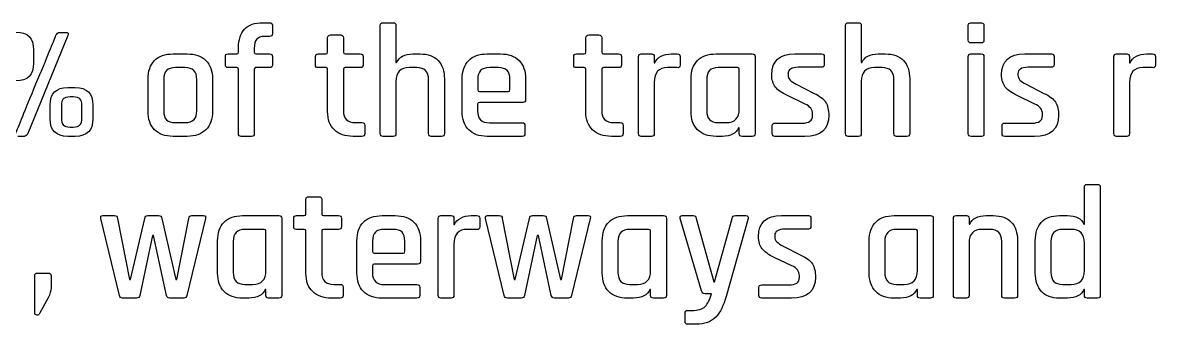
# Model space of a CAD drawing. Extents: x 23 to 195, y 64 to 143.
# Drawn here: x 61.52 to 93.68, y 63.72 to 72.27 of the extents above; entities that cross this region are included whole.
import ezdxf

# ---------------------------------------------------------------- set-up
doc = ezdxf.new("R2010")
doc.units = 0
doc.layers.add('Layer_1', color=7, linetype='CONTINUOUS')

msp = doc.modelspace()

# ---------------------------------------------------------------- linework, layer by layer
at = {"layer": 'Layer_1', "color": 7}
for points in [[(68.330117, 72.273061), (68.531906, 72.273061)], [(68.610223, 72.199683), (68.610223, 71.961206)], [(71.673322, 69.127059), (71.673322, 72.195168)], [(71.751285, 72.273132), (72.04021, 72.273132)], [(72.118174, 72.195168), (72.118174, 71.144948), (72.136166, 71.144948)], [(84.88559, 69.127059), (84.88559, 72.195168)], [(84.963554, 72.273132), (85.252479, 72.273132)], [(85.330443, 72.195168), (85.330443, 71.144948), (85.348435, 71.144948)], [(88.370647, 71.777902), (88.370647, 72.195238)], [(88.444024, 72.268616), (88.742122, 72.268616)], [(88.815499, 72.195238), (88.815499, 71.777902)], [(62.804135, 71.910758), (61.662547, 69.131575)], [(62.56601, 71.997894), (62.749455, 71.997894)], [(68.531906, 71.883242), (68.394675, 71.883242)], [(70.178179, 71.433838), (70.178179, 71.846588)], [(70.260729, 71.924552), (70.550007, 71.924552)], [(70.627618, 71.846588), (70.627618, 71.433838)], [(77.511053, 71.433838), (77.511053, 71.846588)], [(77.593603, 71.924552), (77.882881, 71.924552)], [(77.960492, 71.846588), (77.960492, 71.433838)], [(61.827647, 71.502594), (61.827647, 71.126533)], [(67.647139, 71.433803), (67.647139, 71.5668)], [(68.096578, 71.543869), (68.096578, 71.433803)], [(88.742122, 71.699938), (88.444024, 71.699938)], [(65.789658, 71.387977), (66.193236, 71.387977)], [(67.275664, 71.076086), (67.275664, 71.314564)], [(67.353628, 71.387942), (67.596692, 71.387942)], [(68.142439, 71.387942), (68.527673, 71.387942)], [(68.610223, 71.314564), (68.610223, 71.076086)], [(69.83422, 71.071535), (69.83422, 71.310013)], [(69.912184, 71.387977), (70.132318, 71.387977)], [(70.678065, 71.387977), (71.104573, 71.387977)], [(71.187123, 71.310013), (71.187123, 71.071535)], [(72.599716, 71.388012), (72.801152, 71.388012)], [(74.709115, 71.387906), (75.084824, 71.387906)], [(77.167095, 71.071535), (77.167095, 71.310013)], [(77.245058, 71.387977), (77.465192, 71.387977)], [(78.010939, 71.387977), (78.437447, 71.387977)], [(78.519997, 71.310013), (78.519997, 71.071535)], [(79.006196, 69.127059), (79.006196, 71.310048)], [(79.08416, 71.388012), (79.373085, 71.388012)], [(79.451048, 71.310048), (79.451048, 71.135776), (79.46904, 71.135776)], [(79.937176, 71.388012), (80.106862, 71.388012)], [(80.184826, 71.310048), (80.184826, 71.071571)], [(81.207282, 71.387977), (82.234571, 71.387977)], [(82.316768, 71.310013), (82.316768, 69.127024)], [(83.445198, 71.388012), (84.206493, 71.388012)], [(84.279871, 71.310048), (84.279871, 71.085329)], [(85.811985, 71.388012), (86.013421, 71.388012)], [(88.370647, 69.12713), (88.370647, 71.310119)], [(88.444024, 71.388083), (88.737535, 71.388083)], [(88.815499, 71.310119), (88.815499, 69.12713)], [(89.971235, 71.388012), (90.732529, 71.388012)], [(90.805907, 71.310048), (90.805907, 71.085329)], [(92.50305, 69.127059), (92.50305, 71.310048)], [(92.581014, 71.388012), (92.869939, 71.388012)], [(92.947903, 71.310048), (92.947903, 71.135776), (92.965895, 71.135776)], [(93.434031, 71.388012), (93.603717, 71.388012)], [(93.681681, 71.310048), (93.681681, 71.071571)], [(66.133617, 70.998158), (65.853864, 70.998158)], [(67.596692, 70.998122), (67.353628, 70.998122)], [(67.647139, 69.126989), (67.647139, 70.952261)], [(68.096578, 70.952261), (68.096578, 69.126989)], [(68.527673, 70.998122), (68.142439, 70.998122)], [(70.132318, 70.998158), (69.912184, 70.998158)], [(70.178179, 69.750735), (70.178179, 70.952296)], [(70.627618, 70.952296), (70.627618, 69.773666)], [(71.104573, 70.998158), (70.678065, 70.998158)], [(72.70943, 70.998193), (72.494235, 70.998193)], [(75.025557, 70.998087), (74.773321, 70.998087)], [(77.465192, 70.998158), (77.245058, 70.998158)], [(77.511053, 69.750735), (77.511053, 70.952296)], [(77.960492, 70.952296), (77.960492, 69.773666)], [(78.437447, 70.998158), (78.010939, 70.998158)], [(80.106862, 70.998193), (79.831696, 70.998193)], [(81.816882, 70.998158), (81.271488, 70.998158)], [(81.867682, 69.828699), (81.867682, 70.952296)], [(83.252582, 70.833093), (83.252582, 70.782646)], [(84.206493, 71.007365), (83.537273, 71.007365)], [(85.921698, 70.998193), (85.706504, 70.998193)], [(89.778618, 70.833093), (89.778618, 70.782646)], [(90.732529, 71.007365), (90.06331, 71.007365)], [(93.603717, 70.998193), (93.32855, 70.998193)], [(65.079164, 69.759908), (65.079164, 70.67713)], [(65.523664, 70.663371), (65.523664, 69.773666)], [(66.463817, 69.773666), (66.463817, 70.663371)], [(66.90867, 70.67713), (66.90867, 69.759908)], [(72.118174, 70.608373), (72.118174, 69.127059)], [(73.044569, 69.127059), (73.044569, 70.658821)], [(73.494008, 70.677165), (73.494008, 69.127059)], [(73.998268, 69.759837), (73.998268, 70.677059)], [(74.443121, 70.663301), (74.443121, 70.36979)], [(75.355757, 70.36979), (75.355757, 70.663301)], [(75.80061, 70.677059), (75.80061, 70.094623)], [(79.451048, 70.580857), (79.451048, 69.127059)], [(80.496435, 69.759908), (80.496435, 70.67713)], [(80.941288, 70.658785), (80.941288, 69.778252)], [(83.486473, 70.525823), (83.991298, 70.269001)], [(85.330443, 70.608373), (85.330443, 69.127059)], [(86.256837, 69.127059), (86.256837, 70.658821)], [(86.706276, 70.677165), (86.706276, 69.127059)], [(90.01251, 70.525823), (90.517335, 70.269001)], [(92.947903, 70.580857), (92.947903, 69.127059)], [(62.799902, 70.434031), (63.01051, 70.434031)], [(62.95583, 70.168036), (62.863755, 70.168036)], [(74.488982, 70.323929), (75.309896, 70.323929)], [(83.734123, 69.966318), (83.234237, 70.204796)], [(90.26016, 69.966318), (89.760273, 70.204796)], [(62.300016, 69.553497), (62.300016, 69.929558)], [(62.621044, 69.9158), (62.621044, 69.571842)], [(63.198541, 69.571842), (63.198541, 69.9158)], [(63.510397, 69.929558), (63.510397, 69.553497)], [(74.438182, 69.966212), (74.438182, 69.769009)], [(75.71806, 70.012073), (74.488982, 70.012073)], [(83.950023, 69.631532), (83.950023, 69.686565)], [(90.47606, 69.631532), (90.47606, 69.686565)], [(62.863755, 69.315019), (62.95583, 69.315019)], [(65.853864, 69.43888), (66.133617, 69.43888)], [(70.971576, 69.43888), (71.150787, 69.43888)], [(71.232984, 69.360916), (71.232984, 69.122438)], [(74.773321, 69.434223), (75.699715, 69.434223)], [(75.782265, 69.351673), (75.782265, 69.122368)], [(78.30445, 69.43888), (78.483661, 69.43888)], [(78.565858, 69.360916), (78.565858, 69.122438)], [(81.271488, 69.43888), (81.491621, 69.43888)], [(81.867682, 69.127024), (81.867682, 69.292124), (81.849338, 69.292124)], [(82.803496, 69.127059), (82.803496, 69.351779)], [(82.881107, 69.425157), (83.651573, 69.425157)], [(89.329532, 69.127059), (89.329532, 69.351779)], [(89.407143, 69.425157), (90.17761, 69.425157)], [(61.557066, 69.049025), (61.377855, 69.049025)], [(63.01051, 69.049025), (62.799902, 69.049025)], [(66.193236, 69.04906), (65.789658, 69.04906)], [(68.014028, 69.049025), (67.72475, 69.049025)], [(71.150787, 69.04906), (70.903137, 69.04906)], [(72.04021, 69.049096), (71.751285, 69.049096)], [(73.411458, 69.049096), (73.12218, 69.049096)], [(75.699715, 69.04899), (74.709115, 69.04899)], [(78.483661, 69.04906), (78.236011, 69.04906)], [(79.373085, 69.049096), (79.08416, 69.049096)], [(81.38614, 69.04906), (81.207282, 69.04906)], [(82.234571, 69.04906), (81.945646, 69.04906)], [(83.724951, 69.049096), (82.881107, 69.049096)], [(85.252479, 69.049096), (84.963554, 69.049096)], [(86.623726, 69.049096), (86.334448, 69.049096)], [(88.742122, 69.049166), (88.448963, 69.049166)], [(90.250987, 69.049096), (89.407143, 69.049096)], [(92.869939, 69.049096), (92.581014, 69.049096)], [(91.648905, 66.558802), (91.667249, 66.558802), (91.667249, 67.609021)], [(91.745566, 67.686985), (92.039077, 67.686985)], [(92.116688, 67.609021), (92.116688, 64.540913)], [(69.562193, 66.847727), (69.562193, 67.260477)], [(69.644743, 67.338441), (69.934021, 67.338441)], [(70.011632, 67.260477), (70.011632, 66.847727)], [(64.264953, 64.540948), (63.737903, 66.723937)], [(63.792583, 66.801901), (64.123136, 66.801901)], [(64.214858, 66.723937), (64.549645, 64.990387), (64.581747, 64.990387), (64.984972, 66.723937)], [(65.072108, 66.801901), (65.375145, 66.801901)], [(65.4711, 66.723937), (65.865506, 64.990387), (65.897961, 64.990387), (66.232395, 66.723937)], [(66.709703, 66.723937), (66.1823, 64.540948)], [(66.32447, 66.801901), (66.65467, 66.801901)], [(67.764508, 66.801866), (68.791797, 66.801866)], [(68.873995, 66.723902), (68.873995, 64.540913)], [(69.218235, 66.485424), (69.218235, 66.723902)], [(69.296199, 66.801866), (69.516332, 66.801866)], [(70.06208, 66.801866), (70.488588, 66.801866)], [(70.571138, 66.723902), (70.571138, 66.485424)], [(71.722217, 66.801795), (72.097925, 66.801795)], [(73.31836, 64.540948), (73.31836, 66.723937)], [(73.396323, 66.801901), (73.685248, 66.801901)], [(73.763212, 66.723937), (73.763212, 66.549665), (73.781204, 66.549665)], [(74.24934, 66.801901), (74.419026, 66.801901)], [(74.49699, 66.723937), (74.49699, 66.485459)], [(75.188999, 64.540948), (74.661949, 66.723937)], [(74.71663, 66.801901), (75.047182, 66.801901)], [(75.138905, 66.723937), (75.473691, 64.990387), (75.505793, 64.990387), (75.909018, 66.723937)], [(75.996155, 66.801901), (76.299191, 66.801901)], [(76.395146, 66.723937), (76.789552, 64.990387), (76.822007, 64.990387), (77.156441, 66.723937)], [(77.633749, 66.723937), (77.106346, 64.540948)], [(77.248516, 66.801901), (77.578716, 66.801901)], [(78.68859, 66.801866), (79.715879, 66.801866)], [(79.798076, 66.723902), (79.798076, 64.540913)], [(80.798448, 64.664773), (80.188142, 66.723937)], [(80.247762, 66.801901), (80.555031, 66.801901)], [(80.646753, 66.723937), (81.14664, 64.926182), (81.165337, 64.926182), (81.665223, 66.723937)], [(82.123834, 66.719351), (81.495184, 64.513432)], [(81.756592, 66.801901), (82.050456, 66.801901)], [(83.068291, 66.801901), (83.829585, 66.801901)], [(83.902963, 66.723937), (83.902963, 66.499218)], [(86.265022, 66.801866), (87.292311, 66.801866)], [(87.374508, 66.723902), (87.374508, 64.540913)], [(87.948301, 64.540948), (87.948301, 66.723937)], [(88.026265, 66.801901), (88.31519, 66.801901)], [(88.393154, 66.723937), (88.393154, 66.558837), (88.411145, 66.558837)], [(88.874695, 66.801901), (89.076132, 66.801901)], [(90.956402, 66.801866), (91.190293, 66.801866)], [(68.374108, 66.412046), (67.828714, 66.412046)], [(68.424908, 65.242588), (68.424908, 66.366185)], [(69.516332, 66.412046), (69.296199, 66.412046)], [(69.562193, 65.164624), (69.562193, 66.366185)], [(70.011632, 66.366185), (70.011632, 65.187555)], [(70.488588, 66.412046), (70.06208, 66.412046)], [(72.038658, 66.411976), (71.786422, 66.411976)], [(74.419026, 66.412082), (74.14386, 66.412082)], [(79.29819, 66.412046), (78.752795, 66.412046)], [(79.34899, 65.242588), (79.34899, 66.366185)], [(83.829585, 66.421254), (83.160366, 66.421254)], [(86.874622, 66.412046), (86.329227, 66.412046)], [(86.925422, 65.242588), (86.925422, 66.366185)], [(88.984409, 66.412082), (88.769215, 66.412082)], [(91.291541, 66.412046), (91.048124, 66.412046)], [(65.60445, 64.540948), (65.237561, 66.242396), (65.205106, 66.242396), (64.843156, 64.540948)], [(67.053661, 65.173796), (67.053661, 66.091019)], [(67.498514, 66.072674), (67.498514, 65.192141)], [(71.011369, 65.173726), (71.011369, 66.090948)], [(71.456222, 66.07719), (71.456222, 65.783679)], [(72.368858, 65.783679), (72.368858, 66.07719)], [(72.813711, 66.090948), (72.813711, 65.508512)], [(73.763212, 65.994746), (73.763212, 64.540948)], [(76.528496, 64.540948), (76.161607, 66.242396), (76.129152, 66.242396), (75.767202, 64.540948)], [(77.977743, 65.173796), (77.977743, 66.091019)], [(78.422595, 66.072674), (78.422595, 65.192141)], [(82.875674, 66.246982), (82.875674, 66.196534)], [(83.109566, 65.939712), (83.614391, 65.68289)], [(85.554175, 65.173796), (85.554175, 66.091019)], [(85.999027, 66.072674), (85.999027, 65.192141)], [(88.393154, 66.022262), (88.393154, 64.540948)], [(89.319548, 64.540948), (89.319548, 66.072709)], [(89.768987, 66.091054), (89.768987, 64.540948)], [(90.273424, 65.173796), (90.273424, 66.091019)], [(90.718277, 66.072674), (90.718277, 65.192141)], [(91.667249, 65.242588), (91.667249, 66.022227)], [(71.502083, 65.737818), (72.322997, 65.737818)], [(83.357216, 65.380207), (82.85733, 65.618684)], [(71.451283, 65.380101), (71.451283, 65.182898)], [(72.731161, 65.425962), (71.502083, 65.425962)], [(61.862183, 64.054856), (61.862183, 65.100489)], [(61.940147, 65.173867), (62.252003, 65.173867)], [(62.325381, 65.100489), (62.325381, 64.742773)], [(83.573116, 65.045421), (83.573116, 65.100454)], [(67.828714, 64.852769), (68.048847, 64.852769)], [(68.424908, 64.540913), (68.424908, 64.706013), (68.406564, 64.706013)], [(70.355591, 64.852769), (70.534802, 64.852769)], [(70.616999, 64.774805), (70.616999, 64.536327)], [(71.786422, 64.848112), (72.712817, 64.848112)], [(72.795367, 64.765562), (72.795367, 64.536256)], [(78.752795, 64.852769), (78.972929, 64.852769)], [(79.34899, 64.540913), (79.34899, 64.706013), (79.330645, 64.706013)], [(82.426588, 64.540948), (82.426588, 64.765668)], [(82.504199, 64.839046), (83.274666, 64.839046)], [(86.329227, 64.852769), (86.549361, 64.852769)], [(86.925422, 64.540913), (86.925422, 64.706013), (86.907077, 64.706013)], [(91.048124, 64.852769), (91.291541, 64.852769)], [(91.667249, 64.540913), (91.667249, 64.706013), (91.648905, 64.706013)], [(62.238245, 64.467606), (61.994828, 64.022753)], [(64.751433, 64.462984), (64.357028, 64.462984)], [(66.090578, 64.462984), (65.696172, 64.462984)], [(67.943367, 64.462949), (67.764508, 64.462949)], [(68.791797, 64.462949), (68.502872, 64.462949)], [(70.534802, 64.462949), (70.287152, 64.462949)], [(72.712817, 64.462879), (71.722217, 64.462879)], [(73.685248, 64.462984), (73.396323, 64.462984)], [(75.67548, 64.462984), (75.281074, 64.462984)], [(77.014624, 64.462984), (76.620218, 64.462984)], [(78.867448, 64.462949), (78.68859, 64.462949)], [(79.715879, 64.462949), (79.426954, 64.462949)], [(81.078201, 64.586809), (80.894403, 64.586809)], [(83.348043, 64.462984), (82.504199, 64.462984)], [(86.44388, 64.462949), (86.265022, 64.462949)], [(87.292311, 64.462949), (87.003386, 64.462949)], [(88.31519, 64.462984), (88.026265, 64.462984)], [(89.686437, 64.462984), (89.397159, 64.462984)], [(91.190293, 64.462949), (90.956402, 64.462949)], [(92.039077, 64.462949), (91.745566, 64.462949)], [(80.326078, 63.797998), (80.326078, 64.03189)], [(80.404042, 64.11444), (80.50917, 64.11444)], [(80.646753, 63.720034), (80.404042, 63.720034)]]:
    msp.add_lwpolyline(points, dxfattribs=at)
for points in [[(67.647139, 71.5668), (67.647139, 71.792931), (67.704995, 71.967556), (67.821412, 72.089617)], [(67.821412, 72.089617), (67.937475, 72.211678), (68.107162, 72.273061), (68.330117, 72.273061)], [(68.531906, 72.273061), (68.584117, 72.273061), (68.610223, 72.248367), (68.610223, 72.199683)], [(71.673322, 72.195168), (71.673322, 72.247026), (71.699074, 72.273132), (71.751285, 72.273132)], [(72.04021, 72.273132), (72.091716, 72.273132), (72.118174, 72.247026), (72.118174, 72.195168)], [(84.88559, 72.195168), (84.88559, 72.247026), (84.911343, 72.273132), (84.963554, 72.273132)], [(85.252479, 72.273132), (85.303985, 72.273132), (85.330443, 72.247026), (85.330443, 72.195168)], [(88.370647, 72.195238), (88.370647, 72.243922), (88.394988, 72.268616), (88.444024, 72.268616)], [(88.742122, 72.268616), (88.790805, 72.268616), (88.815499, 72.243922), (88.815499, 72.195238)], [(61.32776, 72.007067), (61.660783, 72.007067), (61.827647, 71.838792), (61.827647, 71.502594)], [(61.896438, 70.534925), (62.208294, 71.287047), (62.397735, 71.747422), (62.464763, 71.915344)], [(62.464763, 71.915344), (62.489458, 71.970378), (62.522972, 71.997894), (62.56601, 71.997894)], [(62.749455, 71.997894), (62.80731, 71.997894), (62.825655, 71.968614), (62.804135, 71.910758)], [(68.163253, 71.803161), (68.118803, 71.749539), (68.096578, 71.663108), (68.096578, 71.543869)], [(68.394675, 71.883242), (68.284256, 71.883242), (68.20735, 71.856431), (68.163253, 71.803161)], [(68.610223, 71.961206), (68.610223, 71.909347), (68.584117, 71.883242), (68.531906, 71.883242)], [(70.178179, 71.846588), (70.178179, 71.898446), (70.205695, 71.924552), (70.260729, 71.924552)], [(70.550007, 71.924552), (70.601865, 71.924552), (70.627618, 71.898446), (70.627618, 71.846588)], [(77.511053, 71.846588), (77.511053, 71.898446), (77.53857, 71.924552), (77.593603, 71.924552)], [(77.882881, 71.924552), (77.934739, 71.924552), (77.960492, 71.898446), (77.960492, 71.846588)], [(88.444024, 71.699938), (88.394988, 71.699938), (88.370647, 71.725691), (88.370647, 71.777902)], [(88.815499, 71.777902), (88.815499, 71.725691), (88.790805, 71.699938), (88.742122, 71.699938)], [(67.596692, 71.387942), (67.630206, 71.387942), (67.647139, 71.403111), (67.647139, 71.433803)], [(68.096578, 71.433803), (68.096578, 71.403111), (68.111748, 71.387942), (68.142439, 71.387942)], [(70.132318, 71.387977), (70.163009, 71.387977), (70.178179, 71.403146), (70.178179, 71.433838)], [(70.627618, 71.433838), (70.627618, 71.403146), (70.644551, 71.387977), (70.678065, 71.387977)], [(77.465192, 71.387977), (77.495883, 71.387977), (77.511053, 71.403146), (77.511053, 71.433838)], [(77.960492, 71.433838), (77.960492, 71.403146), (77.977425, 71.387977), (78.010939, 71.387977)], [(61.827647, 71.126533), (61.827647, 70.790336), (61.660783, 70.622061), (61.32776, 70.622061)], [(65.079164, 70.67713), (65.079164, 70.90326), (65.1409, 71.078238), (65.264725, 71.202416)], [(65.264725, 71.202416), (65.38855, 71.326241), (65.563528, 71.387977), (65.789658, 71.387977)], [(66.193236, 71.387977), (66.416545, 71.387977), (66.591522, 71.326241), (66.718522, 71.202416)], [(66.718522, 71.202416), (66.845522, 71.078238), (66.90867, 70.90326), (66.90867, 70.67713)], [(67.275664, 71.314564), (67.275664, 71.342081), (67.280956, 71.361131), (67.291539, 71.372067)], [(67.291539, 71.372067), (67.302123, 71.38265), (67.322937, 71.387942), (67.353628, 71.387942)], [(68.527673, 71.387942), (68.582706, 71.387942), (68.610223, 71.3636), (68.610223, 71.314564)], [(69.83422, 71.310013), (69.83422, 71.361871), (69.860326, 71.387977), (69.912184, 71.387977)], [(71.104573, 71.387977), (71.159607, 71.387977), (71.187123, 71.361871), (71.187123, 71.310013)], [(72.136166, 71.144948), (72.209544, 71.306873), (72.36406, 71.388012), (72.599716, 71.388012)], [(72.801152, 71.388012), (73.02446, 71.388012), (73.195558, 71.326982), (73.314797, 71.204568)], [(73.314797, 71.204568), (73.434035, 71.082154), (73.494008, 70.906471), (73.494008, 70.677165)], [(73.998268, 70.677059), (73.998268, 70.903543), (74.060004, 71.07852), (74.184182, 71.202345)], [(74.184182, 71.202345), (74.307654, 71.32617), (74.482632, 71.387906), (74.709115, 71.387906)], [(75.084824, 71.387906), (75.311307, 71.387906), (75.48699, 71.32617), (75.612579, 71.202345)], [(75.612579, 71.202345), (75.737815, 71.07852), (75.80061, 70.903543), (75.80061, 70.677059)], [(77.167095, 71.310013), (77.167095, 71.361871), (77.1932, 71.387977), (77.245058, 71.387977)], [(78.437447, 71.387977), (78.492481, 71.387977), (78.519997, 71.361871), (78.519997, 71.310013)], [(79.006196, 71.310048), (79.006196, 71.361907), (79.031948, 71.388012), (79.08416, 71.388012)], [(79.373085, 71.388012), (79.42459, 71.388012), (79.451048, 71.361907), (79.451048, 71.310048)], [(79.46904, 71.135776), (79.499732, 71.211976), (79.558646, 71.273359), (79.645782, 71.319221)], [(79.645782, 71.319221), (79.733271, 71.365082), (79.829932, 71.388012), (79.937176, 71.388012)], [(80.106862, 71.388012), (80.158721, 71.388012), (80.184826, 71.361907), (80.184826, 71.310048)], [(80.496435, 70.67713), (80.496435, 70.90326), (80.558171, 71.078238), (80.682349, 71.202416)], [(80.682349, 71.202416), (80.805821, 71.326241), (80.980799, 71.387977), (81.207282, 71.387977)], [(82.234571, 71.387977), (82.289604, 71.387977), (82.316768, 71.361871), (82.316768, 71.310013)], [(82.789737, 70.796404), (82.789737, 71.190809), (83.008107, 71.388012), (83.445198, 71.388012)], [(84.206493, 71.388012), (84.255529, 71.388012), (84.279871, 71.361907), (84.279871, 71.310048)], [(84.279871, 71.085329), (84.279871, 71.033471), (84.255529, 71.007365), (84.206493, 71.007365)], [(85.348435, 71.144948), (85.421812, 71.306873), (85.576329, 71.388012), (85.811985, 71.388012)], [(86.013421, 71.388012), (86.236729, 71.388012), (86.407826, 71.326982), (86.527065, 71.204568)], [(86.527065, 71.204568), (86.646304, 71.082154), (86.706276, 70.906471), (86.706276, 70.677165)], [(88.370647, 71.310119), (88.370647, 71.361977), (88.394988, 71.388083), (88.444024, 71.388083)], [(88.737535, 71.388083), (88.789394, 71.388083), (88.815499, 71.361977), (88.815499, 71.310119)], [(89.315773, 70.796404), (89.315773, 71.190809), (89.534143, 71.388012), (89.971235, 71.388012)], [(90.732529, 71.388012), (90.781565, 71.388012), (90.805907, 71.361907), (90.805907, 71.310048)], [(90.805907, 71.085329), (90.805907, 71.033471), (90.781565, 71.007365), (90.732529, 71.007365)], [(92.50305, 71.310048), (92.50305, 71.361907), (92.528803, 71.388012), (92.581014, 71.388012)], [(92.869939, 71.388012), (92.921445, 71.388012), (92.947903, 71.361907), (92.947903, 71.310048)], [(92.965895, 71.135776), (92.996586, 71.211976), (93.0555, 71.273359), (93.142636, 71.319221)], [(93.142636, 71.319221), (93.230125, 71.365082), (93.326786, 71.388012), (93.434031, 71.388012)], [(93.603717, 71.388012), (93.655575, 71.388012), (93.681681, 71.361907), (93.681681, 71.310048)], [(65.601628, 70.917724), (65.54977, 70.864455), (65.523664, 70.779435), (65.523664, 70.663371)], [(65.853864, 70.998158), (65.7378, 70.998158), (65.653839, 70.971346), (65.601628, 70.917724)], [(66.463817, 70.663371), (66.463817, 70.88668), (66.35375, 70.998158), (66.133617, 70.998158)], [(67.353628, 70.998122), (67.301417, 70.998122), (67.275664, 71.024228), (67.275664, 71.076086)], [(67.647139, 70.952261), (67.647139, 70.982953), (67.630206, 70.998122), (67.596692, 70.998122)], [(68.142439, 70.998122), (68.111748, 70.998122), (68.096578, 70.982953), (68.096578, 70.952261)], [(68.610223, 71.076086), (68.610223, 71.024228), (68.582706, 70.998122), (68.527673, 70.998122)], [(69.850448, 71.014033), (69.839512, 71.024969), (69.83422, 71.044019), (69.83422, 71.071535)], [(69.912184, 70.998158), (69.881845, 70.998158), (69.861032, 71.003449), (69.850448, 71.014033)], [(70.178179, 70.952296), (70.178179, 70.982988), (70.163009, 70.998158), (70.132318, 70.998158)], [(70.678065, 70.998158), (70.644551, 70.998158), (70.627618, 70.982988), (70.627618, 70.952296)], [(71.187123, 71.071535), (71.187123, 71.022499), (71.159607, 70.998158), (71.104573, 70.998158)], [(72.494235, 70.998193), (72.24341, 70.998193), (72.118174, 70.868371), (72.118174, 70.608373)], [(73.044569, 70.658821), (73.044569, 70.884951), (72.932738, 70.998193), (72.70943, 70.998193)], [(74.521085, 70.918006), (74.468874, 70.864384), (74.443121, 70.779718), (74.443121, 70.663301)], [(74.773321, 70.998087), (74.657257, 70.998087), (74.572943, 70.971276), (74.521085, 70.918006)], [(75.277793, 70.918006), (75.225935, 70.971276), (75.141974, 70.998087), (75.025557, 70.998087)], [(75.355757, 70.663301), (75.355757, 70.779718), (75.329652, 70.864384), (75.277793, 70.918006)], [(77.183322, 71.014033), (77.172386, 71.024969), (77.167095, 71.044019), (77.167095, 71.071535)], [(77.245058, 70.998158), (77.21472, 70.998158), (77.193906, 71.003449), (77.183322, 71.014033)], [(77.511053, 70.952296), (77.511053, 70.982988), (77.495883, 70.998158), (77.465192, 70.998158)], [(78.010939, 70.998158), (77.977425, 70.998158), (77.960492, 70.982988), (77.960492, 70.952296)], [(78.519997, 71.071535), (78.519997, 71.022499), (78.492481, 70.998158), (78.437447, 70.998158)], [(79.831696, 70.998193), (79.577696, 70.998193), (79.451048, 70.858846), (79.451048, 70.580857)], [(80.184826, 71.071571), (80.184826, 71.013362), (80.158721, 70.989021), (80.106862, 70.998193)], [(81.271488, 70.998158), (81.051354, 70.998158), (80.941288, 70.884916), (80.941288, 70.658785)], [(81.867682, 70.952296), (81.867682, 70.982635), (81.850749, 70.998158), (81.816882, 70.998158)], [(82.894865, 70.447859), (82.824662, 70.536407), (82.789737, 70.652471), (82.789737, 70.796404)], [(83.32596, 70.959387), (83.276923, 70.927284), (83.252582, 70.884951), (83.252582, 70.833093)], [(83.252582, 70.782646), (83.252582, 70.684926), (83.330898, 70.599201), (83.486473, 70.525823)], [(83.537273, 71.007365), (83.445198, 71.007365), (83.374996, 70.991137), (83.32596, 70.959387)], [(85.706504, 70.998193), (85.455679, 70.998193), (85.330443, 70.868371), (85.330443, 70.608373)], [(86.256837, 70.658821), (86.256837, 70.884951), (86.145007, 70.998193), (85.921698, 70.998193)], [(89.420901, 70.447859), (89.350698, 70.536407), (89.315773, 70.652471), (89.315773, 70.796404)], [(89.851996, 70.959387), (89.80296, 70.927284), (89.778618, 70.884951), (89.778618, 70.833093)], [(89.778618, 70.782646), (89.778618, 70.684926), (89.856935, 70.599201), (90.01251, 70.525823)], [(90.06331, 71.007365), (89.971235, 71.007365), (89.901032, 70.991137), (89.851996, 70.959387)], [(93.32855, 70.998193), (93.07455, 70.998193), (92.947903, 70.858846), (92.947903, 70.580857)], [(93.681681, 71.071571), (93.681681, 71.013362), (93.655575, 70.989021), (93.603717, 70.998193)], [(61.323174, 69.131575), (61.393377, 69.315019), (61.58423, 69.782803), (61.896438, 70.534925)], [(83.234237, 70.204796), (83.07831, 70.278173), (82.965421, 70.358959), (82.894865, 70.447859)], [(89.760273, 70.204796), (89.604346, 70.278173), (89.491457, 70.358959), (89.420901, 70.447859)], [(62.300016, 69.929558), (62.300016, 70.265756), (62.466527, 70.434031), (62.799902, 70.434031)], [(62.863755, 70.168036), (62.76921, 70.168036), (62.705005, 70.149692), (62.671138, 70.113003)], [(63.145977, 70.113003), (63.110699, 70.149692), (63.047552, 70.168036), (62.95583, 70.168036)], [(63.01051, 70.434031), (63.344238, 70.434031), (63.510397, 70.265756), (63.510397, 69.929558)], [(74.443121, 70.36979), (74.443121, 70.339098), (74.45829, 70.323929), (74.488982, 70.323929)], [(75.309896, 70.323929), (75.340235, 70.323929), (75.355757, 70.339098), (75.355757, 70.36979)], [(83.991298, 70.269001), (84.150048, 70.198446), (84.25941, 70.11519), (84.319029, 70.019234)], [(90.517335, 70.269001), (90.676085, 70.198446), (90.785446, 70.11519), (90.845065, 70.019234)], [(62.671138, 70.113003), (62.637977, 70.076314), (62.621044, 70.010697), (62.621044, 69.9158)], [(63.198541, 69.9158), (63.198541, 70.010697), (63.181255, 70.076314), (63.145977, 70.113003)], [(74.488982, 70.012073), (74.455115, 70.012073), (74.438182, 69.996904), (74.438182, 69.966212)], [(75.80061, 70.094623), (75.80061, 70.03959), (75.773093, 70.012073), (75.71806, 70.012073)], [(81.491621, 69.43888), (81.742446, 69.43888), (81.867682, 69.568702), (81.867682, 69.828699)], [(83.950023, 69.686565), (83.950023, 69.808626), (83.878057, 69.902112), (83.734123, 69.966318)], [(84.319029, 70.019234), (84.378648, 69.922926), (84.408282, 69.798043), (84.408282, 69.64529)], [(90.47606, 69.686565), (90.47606, 69.808626), (90.404093, 69.902112), (90.26016, 69.966318)], [(90.845065, 70.019234), (90.904685, 69.922926), (90.934318, 69.798043), (90.934318, 69.64529)], [(62.799902, 69.049025), (62.466527, 69.049025), (62.300016, 69.2173), (62.300016, 69.553497)], [(62.621044, 69.571842), (62.621044, 69.477297), (62.637977, 69.410622), (62.671138, 69.372522)], [(63.510397, 69.553497), (63.510397, 69.2173), (63.344238, 69.049025), (63.01051, 69.049025)], [(63.145977, 69.372522), (63.181255, 69.410622), (63.198541, 69.477297), (63.198541, 69.571842)], [(65.264725, 69.237091), (65.1409, 69.362327), (65.079164, 69.536599), (65.079164, 69.759908)], [(65.523664, 69.773666), (65.523664, 69.657602), (65.54977, 69.572583), (65.601628, 69.519313)], [(65.601628, 69.519313), (65.653839, 69.465691), (65.7378, 69.43888), (65.853864, 69.43888)], [(66.133617, 69.43888), (66.35375, 69.43888), (66.463817, 69.550358), (66.463817, 69.773666)], [(66.90867, 69.759908), (66.90867, 69.536599), (66.845522, 69.362327), (66.718522, 69.237091)], [(70.371148, 69.232505), (70.242384, 69.354919), (70.178179, 69.52778), (70.178179, 69.750735)], [(70.627618, 69.773666), (70.627618, 69.550358), (70.74227, 69.43888), (70.971576, 69.43888)], [(74.184182, 69.23702), (74.060004, 69.362256), (73.998268, 69.536881), (73.998268, 69.759837)], [(74.438182, 69.769009), (74.438182, 69.545701), (74.550013, 69.434223), (74.773321, 69.434223)], [(77.704022, 69.232505), (77.575258, 69.354919), (77.511053, 69.52778), (77.511053, 69.750735)], [(77.960492, 69.773666), (77.960492, 69.550358), (78.075145, 69.43888), (78.30445, 69.43888)], [(80.682349, 69.237091), (80.558171, 69.362327), (80.496435, 69.536599), (80.496435, 69.759908)], [(80.941288, 69.778252), (80.941288, 69.551769), (81.051354, 69.43888), (81.271488, 69.43888)], [(83.651573, 69.425157), (83.850187, 69.425157), (83.950023, 69.493948), (83.950023, 69.631532)], [(84.408282, 69.64529), (84.408282, 69.247709), (84.18074, 69.049096), (83.724951, 69.049096)], [(90.17761, 69.425157), (90.376223, 69.425157), (90.47606, 69.493948), (90.47606, 69.631532)], [(90.934318, 69.64529), (90.934318, 69.247709), (90.706776, 69.049096), (90.250987, 69.049096)], [(62.671138, 69.372522), (62.705005, 69.334069), (62.76921, 69.315019), (62.863755, 69.315019)], [(62.95583, 69.315019), (63.047552, 69.315019), (63.110699, 69.334069), (63.145977, 69.372522)], [(65.789658, 69.04906), (65.563528, 69.04906), (65.38855, 69.111855), (65.264725, 69.237091)], [(66.718522, 69.237091), (66.591522, 69.111855), (66.416545, 69.04906), (66.193236, 69.04906)], [(70.903137, 69.04906), (70.676654, 69.04906), (70.499207, 69.110091), (70.371148, 69.232505)], [(71.150787, 69.43888), (71.205468, 69.43888), (71.232984, 69.412774), (71.232984, 69.360916)], [(74.709115, 69.04899), (74.482632, 69.04899), (74.307654, 69.111784), (74.184182, 69.23702)], [(75.699715, 69.434223), (75.754749, 69.434223), (75.782265, 69.406706), (75.782265, 69.351673)], [(78.236011, 69.04906), (78.009528, 69.04906), (77.832081, 69.110091), (77.704022, 69.232505)], [(78.483661, 69.43888), (78.538342, 69.43888), (78.565858, 69.412774), (78.565858, 69.360916)], [(81.207282, 69.04906), (80.980799, 69.04906), (80.805821, 69.111855), (80.682349, 69.237091)], [(81.849338, 69.292124), (81.77596, 69.130199), (81.621443, 69.04906), (81.38614, 69.04906)], [(82.803496, 69.351779), (82.803496, 69.400815), (82.829248, 69.425157), (82.881107, 69.425157)], [(89.329532, 69.351779), (89.329532, 69.400815), (89.355285, 69.425157), (89.407143, 69.425157)], [(61.662547, 69.131575), (61.643849, 69.076542), (61.608924, 69.049025), (61.557066, 69.049025)], [(67.72475, 69.049025), (67.672892, 69.049025), (67.647139, 69.075131), (67.647139, 69.126989)], [(68.096578, 69.126989), (68.096578, 69.075131), (68.069062, 69.049025), (68.014028, 69.049025)], [(71.232984, 69.122438), (71.232984, 69.073402), (71.205468, 69.04906), (71.150787, 69.04906)], [(71.751285, 69.049096), (71.699074, 69.049096), (71.673322, 69.075201), (71.673322, 69.127059)], [(72.118174, 69.127059), (72.118174, 69.075201), (72.091716, 69.049096), (72.04021, 69.049096)], [(73.12218, 69.049096), (73.070322, 69.049096), (73.044569, 69.075201), (73.044569, 69.127059)], [(73.494008, 69.127059), (73.494008, 69.075201), (73.466491, 69.049096), (73.411458, 69.049096)], [(75.782265, 69.122368), (75.782265, 69.073684), (75.754749, 69.04899), (75.699715, 69.04899)], [(78.565858, 69.122438), (78.565858, 69.073402), (78.538342, 69.04906), (78.483661, 69.04906)], [(79.08416, 69.049096), (79.031948, 69.049096), (79.006196, 69.075201), (79.006196, 69.127059)], [(79.451048, 69.127059), (79.451048, 69.075201), (79.42459, 69.049096), (79.373085, 69.049096)], [(81.945646, 69.04906), (81.893435, 69.04906), (81.867682, 69.075166), (81.867682, 69.127024)], [(82.316768, 69.127024), (82.316768, 69.075166), (82.289604, 69.04906), (82.234571, 69.04906)], [(82.881107, 69.049096), (82.829248, 69.049096), (82.803496, 69.075201), (82.803496, 69.127059)], [(84.963554, 69.049096), (84.911343, 69.049096), (84.88559, 69.075201), (84.88559, 69.127059)], [(85.330443, 69.127059), (85.330443, 69.075201), (85.303985, 69.049096), (85.252479, 69.049096)], [(86.334448, 69.049096), (86.28259, 69.049096), (86.256837, 69.075201), (86.256837, 69.127059)], [(86.706276, 69.127059), (86.706276, 69.075201), (86.67876, 69.049096), (86.623726, 69.049096)], [(88.448963, 69.049166), (88.396752, 69.049166), (88.370647, 69.075272), (88.370647, 69.12713)], [(88.799624, 69.065041), (88.789041, 69.054458), (88.769638, 69.049166), (88.742122, 69.049166)], [(88.815499, 69.12713), (88.815499, 69.096438), (88.810208, 69.075624), (88.799624, 69.065041)], [(89.407143, 69.049096), (89.355285, 69.049096), (89.329532, 69.075201), (89.329532, 69.127059)], [(92.581014, 69.049096), (92.528803, 69.049096), (92.50305, 69.075201), (92.50305, 69.127059)], [(92.947903, 69.127059), (92.947903, 69.075201), (92.921445, 69.049096), (92.869939, 69.049096)], [(91.667249, 67.609021), (91.667249, 67.66088), (91.693355, 67.686985), (91.745566, 67.686985)], [(92.039077, 67.686985), (92.090582, 67.686985), (92.116688, 67.66088), (92.116688, 67.609021)], [(69.562193, 67.260477), (69.562193, 67.312335), (69.58971, 67.338441), (69.644743, 67.338441)], [(69.934021, 67.338441), (69.98588, 67.338441), (70.011632, 67.312335), (70.011632, 67.260477)], [(63.737903, 66.723937), (63.725556, 66.775796), (63.7439, 66.801901), (63.792583, 66.801901)], [(64.123136, 66.801901), (64.17817, 66.801901), (64.208508, 66.775796), (64.214858, 66.723937)], [(64.984972, 66.723937), (64.994145, 66.775796), (65.023425, 66.801901), (65.072108, 66.801901)], [(65.375145, 66.801901), (65.427003, 66.801901), (65.459106, 66.775796), (65.4711, 66.723937)], [(66.232395, 66.723937), (66.24192, 66.775796), (66.272611, 66.801901), (66.32447, 66.801901)], [(66.65467, 66.801901), (66.706528, 66.801901), (66.724872, 66.775796), (66.709703, 66.723937)], [(67.053661, 66.091019), (67.053661, 66.317149), (67.115397, 66.492127), (67.239575, 66.616305)], [(67.239575, 66.616305), (67.363047, 66.74013), (67.538025, 66.801866), (67.764508, 66.801866)], [(68.791797, 66.801866), (68.846831, 66.801866), (68.873995, 66.77576), (68.873995, 66.723902)], [(69.218235, 66.723902), (69.218235, 66.77576), (69.244341, 66.801866), (69.296199, 66.801866)], [(69.516332, 66.801866), (69.547024, 66.801866), (69.562193, 66.817035), (69.562193, 66.847727)], [(70.011632, 66.847727), (70.011632, 66.817035), (70.028566, 66.801866), (70.06208, 66.801866)], [(70.488588, 66.801866), (70.543621, 66.801866), (70.571138, 66.77576), (70.571138, 66.723902)], [(71.011369, 66.090948), (71.011369, 66.317431), (71.073105, 66.492409), (71.197283, 66.616234)], [(71.197283, 66.616234), (71.320755, 66.740059), (71.495733, 66.801795), (71.722217, 66.801795)], [(72.097925, 66.801795), (72.324408, 66.801795), (72.500092, 66.740059), (72.62568, 66.616234)], [(72.62568, 66.616234), (72.750917, 66.492409), (72.813711, 66.317431), (72.813711, 66.090948)], [(73.31836, 66.723937), (73.31836, 66.775796), (73.344112, 66.801901), (73.396323, 66.801901)], [(73.685248, 66.801901), (73.736754, 66.801901), (73.763212, 66.775796), (73.763212, 66.723937)], [(73.781204, 66.549665), (73.811896, 66.625865), (73.87081, 66.687248), (73.957946, 66.733109)], [(73.957946, 66.733109), (74.045435, 66.778971), (74.142096, 66.801901), (74.24934, 66.801901)], [(74.419026, 66.801901), (74.470885, 66.801901), (74.49699, 66.775796), (74.49699, 66.723937)], [(74.661949, 66.723937), (74.649602, 66.775796), (74.667946, 66.801901), (74.71663, 66.801901)], [(75.047182, 66.801901), (75.102216, 66.801901), (75.132555, 66.775796), (75.138905, 66.723937)], [(75.909018, 66.723937), (75.918191, 66.775796), (75.947471, 66.801901), (75.996155, 66.801901)], [(76.299191, 66.801901), (76.351049, 66.801901), (76.383152, 66.775796), (76.395146, 66.723937)], [(77.156441, 66.723937), (77.165966, 66.775796), (77.196657, 66.801901), (77.248516, 66.801901)], [(77.578716, 66.801901), (77.630574, 66.801901), (77.648918, 66.775796), (77.633749, 66.723937)], [(77.977743, 66.091019), (77.977743, 66.317149), (78.039479, 66.492127), (78.163657, 66.616305)], [(78.163657, 66.616305), (78.287129, 66.74013), (78.462107, 66.801866), (78.68859, 66.801866)], [(79.715879, 66.801866), (79.770912, 66.801866), (79.798076, 66.77576), (79.798076, 66.723902)], [(80.188142, 66.723937), (80.176148, 66.775796), (80.195903, 66.801901), (80.247762, 66.801901)], [(80.555031, 66.801901), (80.604067, 66.801901), (80.634759, 66.775796), (80.646753, 66.723937)], [(81.665223, 66.723937), (81.674042, 66.775796), (81.704734, 66.801901), (81.756592, 66.801901)], [(82.050456, 66.801901), (82.108312, 66.801901), (82.132653, 66.774384), (82.123834, 66.719351)], [(82.41283, 66.210293), (82.41283, 66.604698), (82.631199, 66.801901), (83.068291, 66.801901)], [(83.829585, 66.801901), (83.878621, 66.801901), (83.902963, 66.775796), (83.902963, 66.723937)], [(85.554175, 66.091019), (85.554175, 66.317149), (85.615911, 66.492127), (85.740088, 66.616305)], [(85.740088, 66.616305), (85.863561, 66.74013), (86.038538, 66.801866), (86.265022, 66.801866)], [(87.292311, 66.801866), (87.347344, 66.801866), (87.374508, 66.77576), (87.374508, 66.723902)], [(87.948301, 66.723937), (87.948301, 66.775796), (87.974054, 66.801901), (88.026265, 66.801901)], [(88.31519, 66.801901), (88.366695, 66.801901), (88.393154, 66.775796), (88.393154, 66.723937)], [(88.411145, 66.558837), (88.484523, 66.720762), (88.63904, 66.801901), (88.874695, 66.801901)], [(89.076132, 66.801901), (89.29944, 66.801901), (89.470537, 66.740871), (89.589776, 66.618457)], [(89.589776, 66.618457), (89.709015, 66.496043), (89.768987, 66.320359), (89.768987, 66.091054)], [(90.273424, 66.091019), (90.273424, 66.320324), (90.331985, 66.496008), (90.449813, 66.618421)], [(90.449813, 66.618421), (90.567641, 66.740835), (90.736268, 66.801866), (90.956402, 66.801866)], [(91.190293, 66.801866), (91.425596, 66.801866), (91.578702, 66.720727), (91.648905, 66.558802)], [(67.828714, 66.412046), (67.608581, 66.412046), (67.498514, 66.298805), (67.498514, 66.072674)], [(68.424908, 66.366185), (68.424908, 66.396524), (68.407975, 66.412046), (68.374108, 66.412046)], [(69.234463, 66.427921), (69.223527, 66.438858), (69.218235, 66.457908), (69.218235, 66.485424)], [(69.296199, 66.412046), (69.26586, 66.412046), (69.245046, 66.417338), (69.234463, 66.427921)], [(69.562193, 66.366185), (69.562193, 66.396877), (69.547024, 66.412046), (69.516332, 66.412046)], [(70.06208, 66.412046), (70.028566, 66.412046), (70.011632, 66.396877), (70.011632, 66.366185)], [(70.571138, 66.485424), (70.571138, 66.436388), (70.543621, 66.412046), (70.488588, 66.412046)], [(71.534186, 66.331895), (71.481975, 66.278273), (71.456222, 66.193606), (71.456222, 66.07719)], [(71.786422, 66.411976), (71.670358, 66.411976), (71.586044, 66.385165), (71.534186, 66.331895)], [(72.290894, 66.331895), (72.239036, 66.385165), (72.155075, 66.411976), (72.038658, 66.411976)], [(72.368858, 66.07719), (72.368858, 66.193606), (72.342753, 66.278273), (72.290894, 66.331895)], [(74.14386, 66.412082), (73.88986, 66.412082), (73.763212, 66.272734), (73.763212, 65.994746)], [(74.49699, 66.485459), (74.49699, 66.427251), (74.470885, 66.402909), (74.419026, 66.412082)], [(78.752795, 66.412046), (78.532662, 66.412046), (78.422595, 66.298805), (78.422595, 66.072674)], [(79.34899, 66.366185), (79.34899, 66.396524), (79.332057, 66.412046), (79.29819, 66.412046)], [(82.949052, 66.373276), (82.900016, 66.341173), (82.875674, 66.29884), (82.875674, 66.246982)], [(83.160366, 66.421254), (83.068291, 66.421254), (82.998088, 66.405026), (82.949052, 66.373276)], [(83.902963, 66.499218), (83.902963, 66.447359), (83.878621, 66.421254), (83.829585, 66.421254)], [(86.329227, 66.412046), (86.109094, 66.412046), (85.999027, 66.298805), (85.999027, 66.072674)], [(86.925422, 66.366185), (86.925422, 66.396524), (86.908488, 66.412046), (86.874622, 66.412046)], [(88.769215, 66.412082), (88.51839, 66.412082), (88.393154, 66.282259), (88.393154, 66.022262)], [(89.319548, 66.072709), (89.319548, 66.29884), (89.207718, 66.412082), (88.984409, 66.412082)], [(91.048124, 66.412046), (90.827991, 66.412046), (90.718277, 66.298805), (90.718277, 66.072674)], [(91.667249, 66.022227), (91.667249, 66.282224), (91.542013, 66.412046), (91.291541, 66.412046)], [(82.517957, 65.861748), (82.447755, 65.950296), (82.41283, 66.066359), (82.41283, 66.210293)], [(82.875674, 66.196534), (82.875674, 66.098815), (82.953991, 66.01309), (83.109566, 65.939712)], [(71.456222, 65.783679), (71.456222, 65.752987), (71.471392, 65.737818), (71.502083, 65.737818)], [(72.322997, 65.737818), (72.353336, 65.737818), (72.368858, 65.752987), (72.368858, 65.783679)], [(82.85733, 65.618684), (82.701402, 65.692062), (82.588513, 65.772848), (82.517957, 65.861748)], [(83.614391, 65.68289), (83.773141, 65.612334), (83.882502, 65.529079), (83.942121, 65.433123)], [(71.502083, 65.425962), (71.468217, 65.425962), (71.451283, 65.410793), (71.451283, 65.380101)], [(72.813711, 65.508512), (72.813711, 65.453479), (72.786194, 65.425962), (72.731161, 65.425962)], [(83.573116, 65.100454), (83.573116, 65.222515), (83.501149, 65.316001), (83.357216, 65.380207)], [(83.942121, 65.433123), (84.001741, 65.336815), (84.031374, 65.211932), (84.031374, 65.059179)], [(61.862183, 65.100489), (61.862183, 65.149173), (61.888289, 65.173867), (61.940147, 65.173867)], [(62.252003, 65.173867), (62.301039, 65.173867), (62.325381, 65.149173), (62.325381, 65.100489)], [(67.239575, 64.65098), (67.115397, 64.776216), (67.053661, 64.950488), (67.053661, 65.173796)], [(67.498514, 65.192141), (67.498514, 64.965658), (67.608581, 64.852769), (67.828714, 64.852769)], [(68.048847, 64.852769), (68.299672, 64.852769), (68.424908, 64.982591), (68.424908, 65.242588)], [(69.755163, 64.646394), (69.626399, 64.768808), (69.562193, 64.941669), (69.562193, 65.164624)], [(70.011632, 65.187555), (70.011632, 64.964246), (70.126285, 64.852769), (70.355591, 64.852769)], [(71.197283, 64.650909), (71.073105, 64.776145), (71.011369, 64.95077), (71.011369, 65.173726)], [(71.451283, 65.182898), (71.451283, 64.95959), (71.563114, 64.848112), (71.786422, 64.848112)], [(78.163657, 64.65098), (78.039479, 64.776216), (77.977743, 64.950488), (77.977743, 65.173796)], [(78.422595, 65.192141), (78.422595, 64.965658), (78.532662, 64.852769), (78.752795, 64.852769)], [(78.972929, 64.852769), (79.223754, 64.852769), (79.34899, 64.982591), (79.34899, 65.242588)], [(83.274666, 64.839046), (83.47328, 64.839046), (83.573116, 64.907837), (83.573116, 65.045421)], [(84.031374, 65.059179), (84.031374, 64.661598), (83.803832, 64.462984), (83.348043, 64.462984)], [(85.740088, 64.65098), (85.615911, 64.776216), (85.554175, 64.950488), (85.554175, 65.173796)], [(85.999027, 65.192141), (85.999027, 64.965658), (86.109094, 64.852769), (86.329227, 64.852769)], [(86.549361, 64.852769), (86.800186, 64.852769), (86.925422, 64.982591), (86.925422, 65.242588)], [(90.449813, 64.64851), (90.331985, 64.772335), (90.273424, 64.947666), (90.273424, 65.173796)], [(90.718277, 65.192141), (90.718277, 64.965658), (90.827991, 64.852769), (91.048124, 64.852769)], [(91.291541, 64.852769), (91.542013, 64.852769), (91.667249, 64.982591), (91.667249, 65.242588)], [(62.325381, 64.742773), (62.325381, 64.669395), (62.2961, 64.577673), (62.238245, 64.467606)], [(67.764508, 64.462949), (67.538025, 64.462949), (67.363047, 64.525744), (67.239575, 64.65098)], [(68.406564, 64.706013), (68.333186, 64.544088), (68.17867, 64.462949), (67.943367, 64.462949)], [(70.534802, 64.852769), (70.589482, 64.852769), (70.616999, 64.826663), (70.616999, 64.774805)], [(71.722217, 64.462879), (71.495733, 64.462879), (71.320755, 64.525673), (71.197283, 64.650909)], [(72.712817, 64.848112), (72.76785, 64.848112), (72.795367, 64.820595), (72.795367, 64.765562)], [(78.68859, 64.462949), (78.462107, 64.462949), (78.287129, 64.525744), (78.163657, 64.65098)], [(79.330645, 64.706013), (79.257268, 64.544088), (79.102751, 64.462949), (78.867448, 64.462949)], [(80.894403, 64.586809), (80.848542, 64.586809), (80.81644, 64.612562), (80.798448, 64.664773)], [(82.426588, 64.765668), (82.426588, 64.814704), (82.452341, 64.839046), (82.504199, 64.839046)], [(86.265022, 64.462949), (86.038538, 64.462949), (85.863561, 64.525744), (85.740088, 64.65098)], [(86.907077, 64.706013), (86.8337, 64.544088), (86.679183, 64.462949), (86.44388, 64.462949)], [(91.648905, 64.706013), (91.578702, 64.544088), (91.425596, 64.462949), (91.190293, 64.462949)], [(64.357028, 64.462984), (64.311167, 64.462984), (64.280475, 64.48909), (64.264953, 64.540948)], [(64.843156, 64.540948), (64.833631, 64.48909), (64.802939, 64.462984), (64.751433, 64.462984)], [(65.696172, 64.462984), (65.647136, 64.462984), (65.616445, 64.48909), (65.60445, 64.540948)], [(66.1823, 64.540948), (66.172775, 64.48909), (66.142083, 64.462984), (66.090578, 64.462984)], [(68.502872, 64.462949), (68.450661, 64.462949), (68.424908, 64.489055), (68.424908, 64.540913)], [(68.873995, 64.540913), (68.873995, 64.489055), (68.846831, 64.462949), (68.791797, 64.462949)], [(70.287152, 64.462949), (70.060668, 64.462949), (69.883221, 64.52398), (69.755163, 64.646394)], [(70.616999, 64.536327), (70.616999, 64.487291), (70.589482, 64.462949), (70.534802, 64.462949)], [(72.795367, 64.536256), (72.795367, 64.487573), (72.76785, 64.462879), (72.712817, 64.462879)], [(73.396323, 64.462984), (73.344112, 64.462984), (73.31836, 64.48909), (73.31836, 64.540948)], [(73.763212, 64.540948), (73.763212, 64.48909), (73.736754, 64.462984), (73.685248, 64.462984)], [(75.281074, 64.462984), (75.235213, 64.462984), (75.204521, 64.48909), (75.188999, 64.540948)], [(75.767202, 64.540948), (75.757677, 64.48909), (75.726985, 64.462984), (75.67548, 64.462984)], [(76.620218, 64.462984), (76.571182, 64.462984), (76.540491, 64.48909), (76.528496, 64.540948)], [(77.106346, 64.540948), (77.096821, 64.48909), (77.06613, 64.462984), (77.014624, 64.462984)], [(79.426954, 64.462949), (79.374743, 64.462949), (79.34899, 64.489055), (79.34899, 64.540913)], [(79.798076, 64.540913), (79.798076, 64.489055), (79.770912, 64.462949), (79.715879, 64.462949)], [(80.896873, 64.224507), (80.968487, 64.297884), (81.029165, 64.418534), (81.078201, 64.586809)], [(81.495184, 64.513432), (81.424981, 64.256609), (81.325851, 64.060112), (81.19744, 63.924293)], [(82.504199, 64.462984), (82.452341, 64.462984), (82.426588, 64.48909), (82.426588, 64.540948)], [(87.003386, 64.462949), (86.951175, 64.462949), (86.925422, 64.489055), (86.925422, 64.540913)], [(87.374508, 64.540913), (87.374508, 64.489055), (87.347344, 64.462949), (87.292311, 64.462949)], [(88.026265, 64.462984), (87.974054, 64.462984), (87.948301, 64.48909), (87.948301, 64.540948)], [(88.393154, 64.540948), (88.393154, 64.48909), (88.366695, 64.462984), (88.31519, 64.462984)], [(89.397159, 64.462984), (89.345301, 64.462984), (89.319548, 64.48909), (89.319548, 64.540948)], [(89.768987, 64.540948), (89.768987, 64.48909), (89.74147, 64.462984), (89.686437, 64.462984)], [(90.956402, 64.462949), (90.736268, 64.462949), (90.567641, 64.524685), (90.449813, 64.64851)], [(91.745566, 64.462949), (91.693355, 64.462949), (91.667249, 64.489055), (91.667249, 64.540913)], [(92.116688, 64.540913), (92.116688, 64.489055), (92.090582, 64.462949), (92.039077, 64.462949)], [(61.926389, 63.981478), (61.88335, 63.981478), (61.862183, 64.00582), (61.862183, 64.054856)], [(61.994828, 64.022753), (61.982833, 63.995236), (61.959903, 63.981478), (61.926389, 63.981478)], [(80.326078, 64.03189), (80.326078, 64.086923), (80.351831, 64.11444), (80.404042, 64.11444)], [(80.50917, 64.11444), (80.69579, 64.11444), (80.824906, 64.151129), (80.896873, 64.224507)], [(80.404042, 63.720034), (80.351831, 63.720034), (80.326078, 63.74614), (80.326078, 63.797998)], [(81.19744, 63.924293), (81.068676, 63.788121), (80.885584, 63.720034), (80.646753, 63.720034)]]:
    msp.add_open_spline(points, degree=3, dxfattribs=at)

doc.saveas('drawing.dxf')
